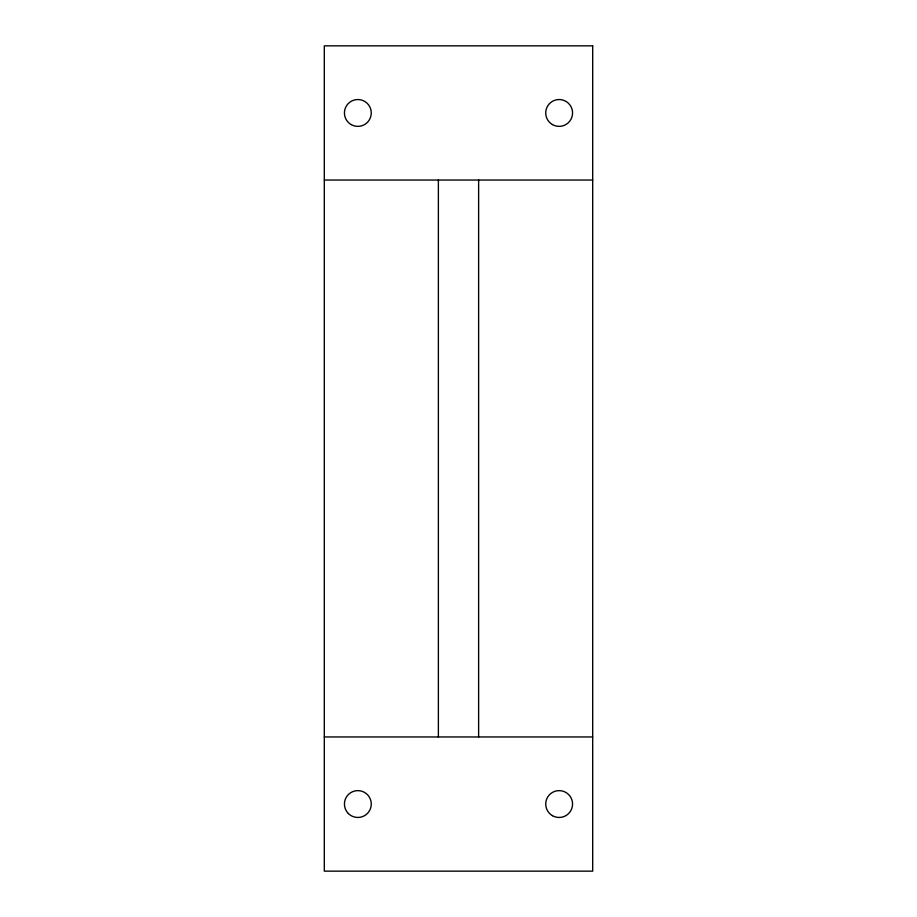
<?xml version="1.0" encoding="UTF-8"?>
<svg xmlns="http://www.w3.org/2000/svg" width="917" height="917" viewBox="0 0 917 917"><rect width="100%" height="100%" fill="white"/><g stroke="black" fill="none" stroke-linecap="round" stroke-linejoin="round"><path stroke-width="1.38" d="M324.309 180.041L592.691 180.041M324.309 736.959L592.691 736.959M478.628 180.041L478.628 736.959M438.372 180.041L438.372 736.959M592.691 45.85L324.309 45.85L324.309 871.15L592.691 871.15L592.691 45.85M351.142 124.574A13.423 13.423 0 0 0 371.27 112.951A13.423 13.423 0 0 0 351.142 101.329A13.423 13.423 0 0 0 351.142 124.574M552.435 124.574A13.423 13.423 0 0 0 572.563 112.951A13.423 13.423 0 0 0 552.435 101.329A13.423 13.423 0 0 0 552.435 124.574M348.368 813.539A13.423 13.423 0 0 0 370.812 807.522A13.423 13.423 0 0 0 354.375 791.084A13.423 13.423 0 0 0 348.368 813.539M552.435 815.672A13.423 13.423 0 0 0 572.563 804.049A13.423 13.423 0 0 0 552.435 792.426A13.423 13.423 0 0 0 552.435 815.672"/></g></svg>
